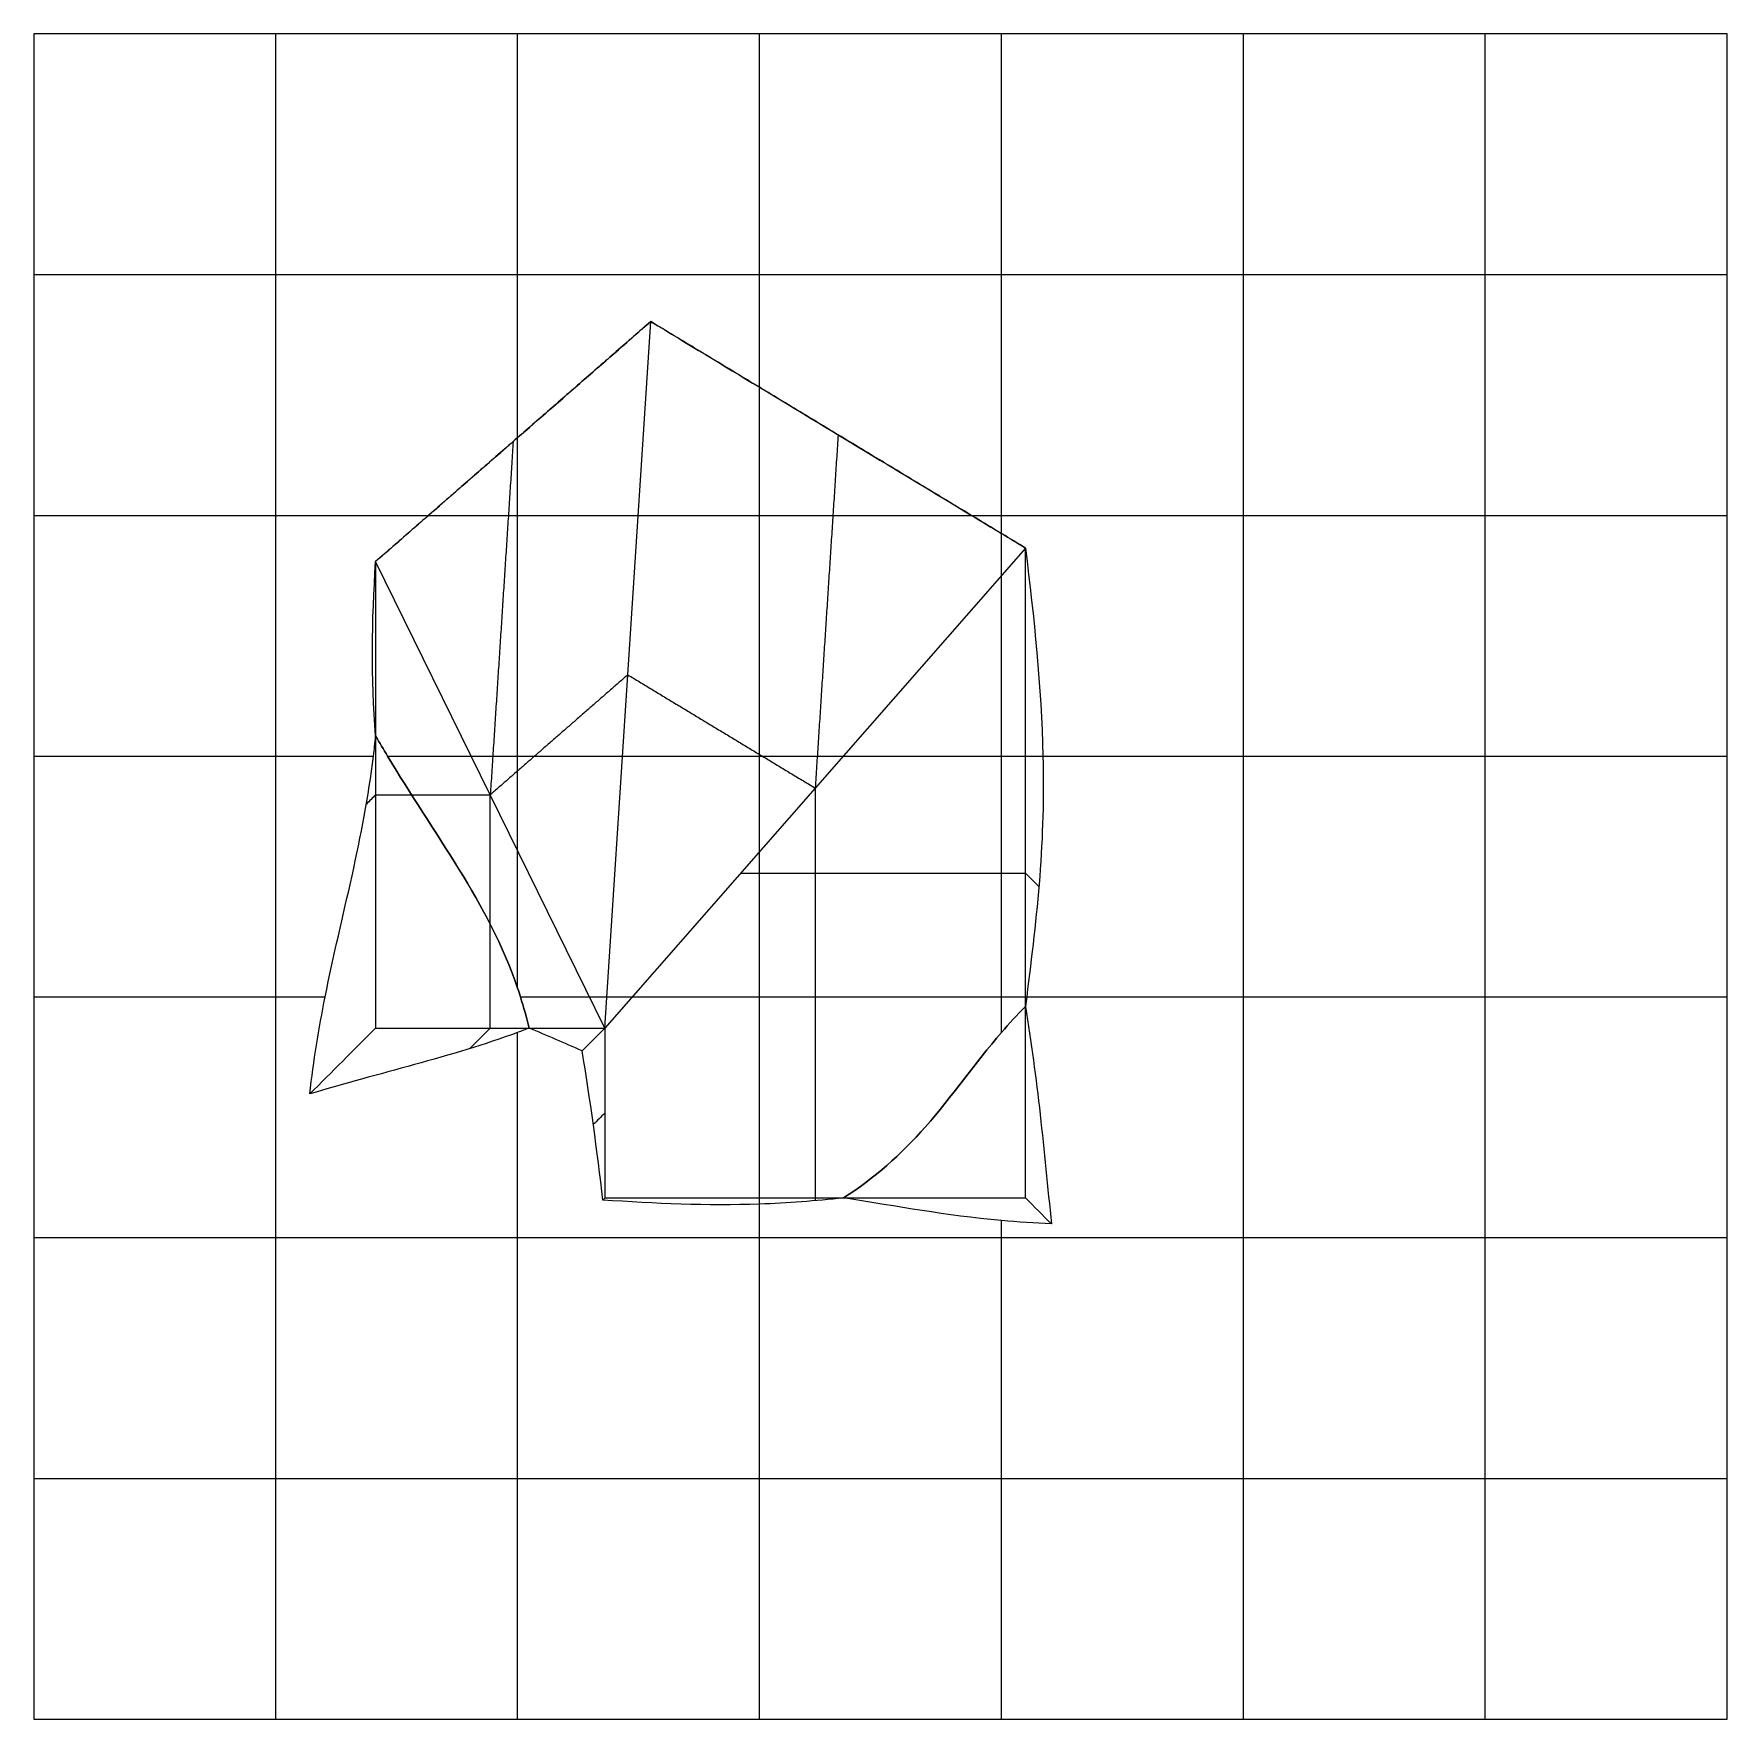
# Model space of a CAD drawing. Header units: metres. Extents: x -30.2 to 30.2, y -30.4 to 29.7.
import ezdxf

# ---------------------------------------------------------------- set-up
doc = ezdxf.new("R2010")
doc.units = ezdxf.units.M
doc.layers.add('Layer 01', color=7, linetype='Continuous', true_color=0xc80000)

msp = doc.modelspace()

# ---------------------------------------------------------------- linework, layer by layer
at = {"layer": 'Layer 01'}
for p, q in [((-9.847, -5.744, 1.721), (-8.211, 19.461, -1.435)), ((-9.847, -5.744, 1.721), (-18.024, 10.899, -1.435)), ((5.161, 11.38, 1.721), (-9.847, -5.744, 1.721))]:
    msp.add_line(p, q, dxfattribs=at)
for points, degree in [([(30.192, 29.722), (27.316, 29.722), (21.562, 29.722), (12.932, 29.722), (4.302, 29.722, -4.301), (-4.328, 29.722, -4.301), (-12.958, 29.722, -2.496), (-21.588, 29.722, -2.496), (-27.342, 29.722, -2.496), (-30.218, 29.722, -2.496)], 3), ([(-30.218, 29.722, -2.496), (-30.218, 26.859, -2.496), (-30.218, 21.134, -2.496), (-30.218, 12.546, -2.496), (-30.218, 3.958, 1.331), (-30.218, -4.631, 3.826), (-30.218, -13.219, 3.826), (-30.218, -21.807, 3.826), (-30.218, -27.532, 3.826), (-30.218, -30.395, 3.826)], 3), ([(-21.588, -30.395, 2.022), (-21.588, -27.532, 2.022), (-21.588, -21.807, 2.473), (-21.588, -13.219, 2.473), (-21.588, -4.631, 2.473), (-21.588, 3.958, 0.032), (-21.588, 12.546, -2.797), (-21.588, 21.134, -2.797), (-21.588, 26.859, -2.496), (-21.588, 29.722, -2.496)], 3), ([(-4.328, -30.395, 2.322), (-4.328, -27.532, 2.322), (-4.328, -21.807, 2.322), (-4.328, -13.219, 2.117), (-4.328, -4.631, -0.434), (-4.328, 3.958, -1.805), (-4.328, 12.546, -2.221), (-4.328, 21.134, -3.885), (-4.328, 26.859, -4), (-4.328, 29.722, -4)], 3), ([(12.932, -30.395, 3.189), (12.932, -27.532, 3.621), (12.932, -21.807, 2.801), (12.932, -13.219, 2.596), (12.932, -4.631, 2.596), (12.932, 3.958, 1.863), (12.932, 12.546, 0.132), (12.932, 21.134, -0.301), (12.932, 26.859, -0.717), (12.932, 29.722, -0.717)], 3), ([(21.562, -30.395, 1.287), (21.562, -27.532, 2.801), (21.562, -21.807, 2.596), (21.562, -13.219, 2.596), (21.562, -4.631, 2.596), (21.562, 3.958, 2.596), (21.562, 12.546, 2.164), (21.562, 21.134, 0.649), (21.562, 26.859), (21.562, 29.722)], 3), ([(30.192, -30.395, 2.596), (30.192, -27.532, 2.596), (30.192, -21.807, 2.596), (30.192, -13.219, 2.596), (30.192, -4.631, 2.596), (30.192, 3.958, 2.596), (30.192, 12.546, 2.596), (30.192, 21.134, 2.596), (30.192, 26.859), (30.192, 29.722)], 3), ([(-30.218, 21.134, -2.496), (-27.342, 21.134, -2.496), (-21.588, 21.134, -2.496), (-12.958, 21.134, -3.85), (-4.328, 21.134, -3.885), (4.302, 21.134, -2.429), (12.932, 21.134), (21.562, 21.134, 0.433), (27.316, 21.134, 1.947), (30.192, 21.134, 1.947)], 3), ([(-8.211, 19.461, -1.435), (-13.118, 15.18, -1.435), (-18.024, 10.899, -1.435)], 2), ([(-8.211, 19.461, -1.435), (-8.211, 19.461, -2.206), (-8.211, 19.461, -2.978), (-8.211, 19.461, -3.749)], 3), ([(5.161, 11.38, 1.721), (-1.525, 15.421, 0.143), (-8.211, 19.461, -1.435)], 2), ([(-13.118, 15.18, -1.435), (-13.527, 8.879, -0.646), (-13.935, 2.578, 0.143)], 2), ([(-13.118, 15.18, -1.435), (-13.118, 15.18, -2.158), (-13.118, 15.18, -2.881), (-13.118, 15.18, -3.605)], 3), ([(-1.525, 15.421, 0.143), (-1.934, 9.119, 0.932), (-2.343, 2.818, 1.721)], 2), ([(-1.525, 15.421, 0.143), (-1.525, 15.421, -0.727), (-1.525, 15.421, -1.598), (-1.525, 15.421, -2.468)], 3), ([(-30.218, 12.546, -1.858), (-27.342, 12.546, -1.858), (-21.588, 12.546, -2.08), (-12.958, 12.546, -3.885), (-4.328, 12.546, -2.221), (4.302, 12.546, -1.805), (12.932, 12.546, 0.433), (21.562, 12.546, 2.164), (27.316, 12.546, 2.596), (30.192, 12.546, 2.596)], 3), ([(-18.024, 4.676, -0.897), (-18.19, 6.766, -1.51), (-18.165, 8.766, -2.097), (-18.024, 10.899, -2.545)], 3), ([(-18.024, 10.899, -1.435), (-18.024, 7.787, -1.166), (-18.024, 4.676, -0.897)], 2), ([(-18.024, 10.899, -1.435), (-18.024, 10.899, -1.805), (-18.024, 10.899, -2.175), (-18.024, 10.899, -2.545)], 3), ([(5.161, 11.38, 1.721), (5.161, 11.38, 0.715), (5.161, 11.38, -0.292), (5.161, 11.38, -1.298)], 3), ([(5.161, -4.97, 1.721), (5.161, 3.205, 1.721), (5.161, 11.38, 1.721)], 2), ([(-9.029, 6.859, 0.143), (-11.482, 4.718, 0.143), (-13.935, 2.578, 0.143)], 2), ([(-9.029, 6.859, 0.143), (-5.686, 4.838, 0.932), (-2.343, 2.818, 1.721)], 2), ([(-18.024, 4.676, -0.897), (-18.024, -0.534, -0.447), (-18.024, -5.744, 0.003)], 2), ([(-18.024, 2.578, -0.716), (-18.134, 2.467, -0.508), (-18.245, 2.357, -0.3), (-18.355, 2.247, -0.092)], 3), ([(-18.024, 2.578, -0.716), (-17.384, 2.578, -0.581), (-16.743, 2.578, -0.447)], 2), ([(-16.743, 2.578, -0.447), (-15.339, 2.578, -0.152), (-13.935, 2.578, 0.143)], 2), ([(-13.935, -2.037, 0.542), (-13.935, 0.27, 0.342), (-13.935, 2.578, 0.143)], 2), ([(-2.343, 2.818, 1.721), (-2.343, -4.493, 1.721), (-2.343, -11.805, 1.721)], 2), ([(-4.999, -0.212, 1.721), (0.081, -0.212, 1.721), (5.161, -0.212, 1.721)], 2), ([(5.161, -0.212, 1.721), (5.32, -0.371, 1.421), (5.479, -0.53, 1.121), (5.638, -0.689, 0.822)], 3), ([(-13.935, -5.744, 0.862), (-13.935, -3.891, 0.702), (-13.935, -2.037, 0.542)], 2), ([(5.161, -11.805, 1.721), (5.161, -8.388, 1.721), (5.161, -4.97, 1.721)], 2), ([(-18.024, -5.744, 0.003), (-18.807, -6.527, 0.741), (-19.589, -7.309, 1.479), (-20.372, -8.092, 2.217)], 3), ([(-18.024, -5.744, 0.003), (-15.287, -5.744, 0.578), (-12.55, -5.744, 1.153)], 2), ([(-13.935, -5.744, 0.862), (-14.178, -5.987, 1.091), (-14.421, -6.229, 1.32), (-14.664, -6.472, 1.548)], 3), ([(-10.656, -6.553, 0.958), (-11.286, -6.282, 1.024), (-11.915, -6.007, 1.093), (-12.55, -5.744, 1.153)], 3), ([(-12.55, -5.744, 1.153), (-11.198, -5.744, 1.437), (-9.847, -5.744, 1.721)], 2), ([(-9.847, -5.744, 1.721), (-10.117, -6.014, 1.466), (-10.386, -6.283, 1.212), (-10.656, -6.553, 0.958)], 3), ([(-9.847, -5.744, 1.721), (-9.847, -8.774, 1.721), (-9.847, -11.805, 1.721)], 2), ([(-9.921, -11.879, 1.651), (-10.108, -10.176, 1.474), (-10.381, -8.233, 1.217), (-10.656, -6.553, 0.958)], 3), ([(-9.847, -8.774, 1.721), (-9.984, -8.912, 1.591), (-10.121, -9.049, 1.462), (-10.259, -9.186, 1.333)], 3), ([(-9.847, -11.805, 1.721), (-9.872, -11.829, 1.697), (-9.896, -11.854, 1.674), (-9.921, -11.879, 1.651)], 3), ([(-9.847, -11.805, 1.721), (-5.592, -11.805, 1.721), (-1.337, -11.805, 1.721)], 2), ([(-2.343, -11.805, 1.721), (-2.343, -11.837, 1.691), (-2.343, -11.869, 1.661), (-2.343, -11.9, 1.631)], 3), ([(-1.337, -11.805, 1.721), (1.912, -11.805, 1.721), (5.161, -11.805, 1.721)], 2), ([(5.161, -11.805, 1.721), (5.469, -12.113, 2.012), (5.778, -12.422, 2.303), (6.087, -12.731, 2.594)], 3), ([(-30.218, -13.219, 3.826), (-27.342, -13.219, 3.826), (-21.588, -13.219, 2.022), (-12.958, -13.219, 2.022), (-4.328, -13.219, 1.384), (4.302, -13.219, 2.801), (12.932, -13.219, 2.596), (21.562, -13.219, 2.596), (27.316, -13.219, 2.596), (30.192, -13.219, 2.596)], 3), ([(-30.218, -21.807, 3.826), (-27.342, -21.807, 3.375), (-21.588, -21.807, 2.022), (-12.958, -21.807, 2.022), (-4.328, -21.807, 2.022), (4.302, -21.807, 3.621), (12.932, -21.807, 2.904), (21.562, -21.807, 2.596), (27.316, -21.807, 2.596), (30.192, -21.807, 2.596)], 3), ([(-30.218, -30.395, 3.826), (-27.342, -30.395, 2.022), (-21.588, -30.395, 2.022), (-12.958, -30.395, 2.022), (-4.328, -30.395, 2.022), (4.302, -30.395, 3.826), (12.932, -30.395, 3.826), (21.562, -30.395), (27.316, -30.395, 2.596), (30.192, -30.395, 2.596)], 3)]:
    msp.add_open_spline(points, degree=degree, dxfattribs=at)
for points, knots in [([(-12.958, -4.324, 0.945), (-12.958, -1.564, 0.353), (-12.958, 4.06, -1.529), (-12.958, 12.546, -3.584), (-12.958, 21.134, -4), (-12.958, 26.859, -2.797), (-12.958, 29.722, -2.797)], [26.070874, 26.070874, 26.070874, 26.070874, 34.352741, 42.940927, 51.529112, 60.117297, 60.117297, 60.117297, 60.117297]), ([(4.302, -5.903, 1.721), (4.302, -5.479, 1.648), (4.302, -2.192, 1.03), (4.302, 3.958, -1.071), (4.302, 12.546, -1.504), (4.302, 21.134, -1.92), (4.302, 26.859, -3.584), (4.302, 29.722, -3.584)], [24.492315, 24.492315, 24.492315, 24.492315, 25.764556, 34.352741, 42.940927, 51.529112, 60.117297, 60.117297, 60.117297, 60.117297]), ([(-18.024, 10.899, -2.545), (-17.398, 11.446, -2.749), (-16.771, 11.992, -2.931), (-16.137, 12.546, -3.087), (-15.079, 13.469, -3.346), (-14.031, 14.383, -3.523), (-12.958, 15.319, -3.62), (-11.496, 16.595, -3.751), (-9.675, 18.184, -3.745), (-8.211, 19.461, -3.749)], [0, 0, 0, 0, 2.56339, 2.56339, 2.56339, 6.820029, 6.820029, 6.820029, 13.124227, 13.124227, 13.124227, 13.124227]), ([(-8.211, 19.461, -3.749), (-6.87, 18.651, -3.639), (-5.646, 17.911, -3.387), (-4.328, 17.114, -3.09), (-2.934, 16.272, -2.776), (-1.963, 15.685, -2.542), (0.913, 13.947, -1.999), (1.753, 13.44, -1.891), (3.232, 12.546, -1.653), (3.589, 12.33, -1.595), (3.946, 12.114, -1.535), (4.302, 11.899, -1.469), (4.589, 11.725, -1.416), (4.875, 11.553, -1.359), (5.161, 11.38, -1.298)], [0, 0, 0, 0, 4.591609, 4.591609, 4.591609, 8.954834, 8.954834, 13.544205, 13.544205, 13.544205, 14.808296, 14.808296, 14.808296, 15.826258, 15.826258, 15.826258, 15.826258]), ([(-4.328, -12.024, 1.514), (-4.328, -9.56, 1.034), (-4.328, -4.232, -0.497), (-4.328, 3.958, -1.805), (-4.328, 11.206, -2.156), (-4.328, 15.592, -2.857), (-4.328, 17.114, -3.09)], [18.370686, 18.370686, 18.370686, 18.370686, 25.764556, 34.352741, 42.940927, 47.509391, 47.509391, 47.509391, 47.509391]), ([(-12.958, -4.324, 0.945), (-12.958, -1.564, 0.353), (-12.958, 4.06, -1.529), (-12.958, 10.608, -3.115), (-12.958, 14.395, -3.546), (-12.958, 15.319, -3.62)], [26.070874, 26.070874, 26.070874, 26.070874, 34.352741, 42.940927, 45.714328, 45.714328, 45.714328, 45.714328]), ([(-16.137, 12.546, -3.087), (-15.077, 12.546, -3.211), (-11.141, 12.546, -3.534), (-4.685, 12.546, -2.29), (0.712, 12.546, -1.981), (3.232, 12.546, -1.653)], [14.081652, 14.081652, 14.081652, 14.081652, 17.260158, 25.890237, 33.449957, 33.449957, 33.449957, 33.449957]), ([(4.302, -5.903, 1.721), (4.302, -5.479, 1.648), (4.302, -2.192, 1.03), (4.302, 3.742, -0.998), (4.302, 9.252, -1.336), (4.302, 11.899, -1.469)], [24.492315, 24.492315, 24.492315, 24.492315, 25.764556, 34.352741, 42.294091, 42.294091, 42.294091, 42.294091]), ([(5.161, 11.38, -1.298), (5.466, 8.866, -1.098), (5.724, 6.448, -0.805), (5.784, 3.958, -0.281), (5.818, 2.505, 0.024), (5.776, 1.1, 0.386), (5.555, -1.781, 1.088), (5.38, -3.173, 1.414), (5.202, -4.631, 1.664), (5.188, -4.744, 1.684), (5.174, -4.857, 1.702), (5.161, -4.97, 1.721)], [0, 0, 0, 0, 7.535207, 7.535207, 7.535207, 11.948429, 11.948429, 16.374881, 16.374881, 16.374881, 16.721909, 16.721909, 16.721909, 16.721909]), ([(-20.372, -8.092, 2.217), (-20.238, -6.922, 2.138), (-20.054, -5.771, 2.013), (-19.827, -4.631, 1.812), (-19.535, -3.162, 1.554), (-19.182, -1.729, 1.173), (-18.549, 1.129, 0.297), (-18.278, 2.507, -0.184), (-18.102, 3.958, -0.663), (-18.073, 4.197, -0.742), (-18.047, 4.436, -0.82), (-18.024, 4.676, -0.897)], [0, 0, 0, 0, 3.532383, 3.532383, 3.532383, 8.064058, 8.064058, 12.653727, 12.653727, 12.653727, 13.412976, 13.412976, 13.412976, 13.412976]), ([(-12.55, -5.744, 1.153), (-12.64, -5.37, 1.102), (-12.742, -4.997, 1.048), (-12.858, -4.631, 0.992), (-12.89, -4.528, 0.976), (-12.924, -4.426, 0.961), (-12.958, -4.324, 0.945), (-13.484, -2.776, 0.7), (-14.214, -1.434, 0.431), (-15.899, 1.289, -0.158), (-16.784, 2.601, -0.457), (-17.6, 3.958, -0.746), (-17.743, 4.196, -0.797), (-17.884, 4.435, -0.847), (-18.024, 4.676, -0.897)], [0, 0, 0, 0, 1.166895, 1.166895, 1.166895, 1.492742, 1.492742, 1.492742, 6.388062, 6.388062, 11.17282, 11.17282, 11.17282, 12.020348, 12.020348, 12.020348, 12.020348]), ([(-18.024, 4.676, -0.897), (-17.884, 4.435, -0.847), (-17.743, 4.196, -0.797), (-17.6, 3.958, -0.746), (-16.784, 2.601, -0.457), (-15.899, 1.288, -0.158), (-14.214, -1.434, 0.431), (-13.484, -2.776, 0.7), (-12.958, -4.324, 0.945), (-12.924, -4.426, 0.961), (-12.89, -4.528, 0.976), (-12.858, -4.631, 0.992), (-12.742, -4.997, 1.048), (-12.64, -5.37, 1.102), (-12.55, -5.744, 1.153)], [0, 0, 0, 0, 0.847527, 0.847527, 0.847527, 5.631708, 5.631708, 10.527605, 10.527605, 10.527605, 10.853452, 10.853452, 10.853452, 12.020347, 12.020347, 12.020347, 12.020347]), ([(-30.218, 3.958, 1.109), (-27.342, 3.958, 1.109), (-23.303, 3.958, 0.275), (-19.264, 3.958, -0.468), (-18.102, 3.958, -0.663)], [0, 0, 0, 0, 8.630079, 12.115963, 12.115963, 12.115963, 12.115963]), ([(-17.6, 3.958, -0.746), (-16.052, 3.958, -0.998), (-11.629, 3.958, -1.617), (-4.328, 3.958, -1.805), (4.302, 3.958, -1.071), (12.932, 3.958, 2.164), (21.562, 3.958, 2.596), (27.316, 3.958, 2.596), (30.192, 3.958, 2.596)], [12.618666, 12.618666, 12.618666, 12.618666, 17.260158, 25.890237, 34.520316, 43.150394, 51.780473, 60.410552, 60.410552, 60.410552, 60.410552]), ([(-17.6, 3.958, -0.746), (-16.052, 3.958, -0.998), (-11.629, 3.958, -1.617), (-4.328, 3.958, -1.805), (1.919, 3.958, -1.274), (5.29, 3.958, -0.415), (5.784, 3.958, -0.281)], [12.618666, 12.618666, 12.618666, 12.618666, 17.260158, 25.890237, 34.520316, 36.001883, 36.001883, 36.001883, 36.001883]), ([(-30.218, -4.631, 3.41), (-27.342, -4.631, 3.41), (-23.878, -4.631, 2.371), (-20.414, -4.631, 1.885), (-19.827, -4.631, 1.812)], [0, 0, 0, 0, 8.630079, 10.391098, 10.391098, 10.391098, 10.391098]), ([(-12.858, -4.631, 0.992), (-10.015, -4.631, 0.514), (-4.295, -4.631, -1.155), (4.302, -4.631, 1.863), (12.932, -4.631, 2.596), (21.562, -4.631, 2.596), (27.316, -4.631, 2.596), (30.192, -4.631, 2.596)], [17.360541, 17.360541, 17.360541, 17.360541, 25.890237, 34.520316, 43.150394, 51.780473, 60.410552, 60.410552, 60.410552, 60.410552]), ([(-12.858, -4.631, 0.992), (-10.015, -4.631, 0.514), (-4.295, -4.631, -1.155), (1.725, -4.631, 0.958), (4.902, -4.631, 1.607), (5.202, -4.631, 1.664)], [17.360541, 17.360541, 17.360541, 17.360541, 25.890237, 34.520316, 35.420447, 35.420447, 35.420447, 35.420447]), ([(5.161, -4.97, 1.721), (4.862, -5.273, 1.721), (4.579, -5.58, 1.721), (4.302, -5.903, 1.721), (3.364, -6.993, 1.721), (2.545, -8.185, 1.721), (0.708, -10.262, 1.721), (-0.225, -11.096, 1.721), (-1.337, -11.805, 1.721)], [0, 0, 0, 0, 1.268092, 1.268092, 1.268092, 5.537703, 5.537703, 9.502089, 9.502089, 9.502089, 9.502089]), ([(-1.337, -11.805, 1.721), (-0.225, -11.096, 1.721), (0.708, -10.262, 1.721), (2.544, -8.185, 1.721), (3.365, -6.992, 1.721), (4.302, -5.903, 1.721), (4.579, -5.58, 1.721), (4.862, -5.273, 1.721), (5.161, -4.97, 1.721)], [0.441187, 0.441187, 0.441187, 0.441187, 4.406506, 4.406506, 8.67507, 8.67507, 8.67507, 9.943162, 9.943162, 9.943162, 9.943162]), ([(5.161, -4.97, 1.721), (5.366, -6.251, 1.996), (5.534, -7.517, 2.17), (5.828, -10.125, 2.428), (5.95, -11.429, 2.509), (6.087, -12.731, 2.594)], [0, 0, 0, 0, 3.958025, 3.958025, 7.875891, 7.875891, 7.875891, 7.875891]), ([(-12.55, -5.744, 1.153), (-12.685, -5.796, 1.185), (-12.821, -5.848, 1.216), (-12.958, -5.899, 1.245), (-15.31, -6.769, 1.755), (-17.955, -7.363, 1.884), (-20.372, -8.092, 2.217)], [0, 0, 0, 0, 0.44642, 0.44642, 0.44642, 8.265476, 8.265476, 8.265476, 8.265476]), ([(-12.958, -30.395, 2.022), (-12.958, -27.532, 2.022), (-12.958, -21.807, 2.022), (-12.958, -13.641, 2.022), (-12.958, -8.339, 1.657), (-12.958, -5.899, 1.245)], [0, 0, 0, 0, 8.588185, 17.176371, 24.496492, 24.496492, 24.496492, 24.496492]), ([(-1.337, -11.805, 1.721), (-2.326, -11.907, 1.624), (-3.33, -11.989, 1.547), (-4.328, -12.024, 1.514), (-6.197, -12.092, 1.45), (-8.062, -12.003, 1.534), (-9.921, -11.879, 1.651)], [0, 0, 0, 0, 3.008924, 3.008924, 3.008924, 8.615836, 8.615836, 8.615836, 8.615836]), ([(6.087, -12.731, 2.594), (5.491, -12.703, 2.568), (4.894, -12.664, 2.531), (4.302, -12.609, 2.48), (2.273, -12.424, 2.304), (0.659, -12.112, 2.01), (-1.337, -11.805, 1.721)], [0, 0, 0, 0, 1.793241, 1.793241, 1.793241, 7.547917, 7.547917, 7.547917, 7.547917]), ([(4.302, -30.395, 3.526), (4.302, -27.532, 3.526), (4.302, -21.807, 3.321), (4.302, -15.878, 2.755), (4.302, -12.813, 2.497), (4.302, -12.609, 2.48)], [0, 0, 0, 0, 8.588185, 17.176371, 17.785582, 17.785582, 17.785582, 17.785582])]:
    msp.add_open_spline(points, degree=3, knots=knots, dxfattribs=at)

doc.saveas('drawing.dxf')
